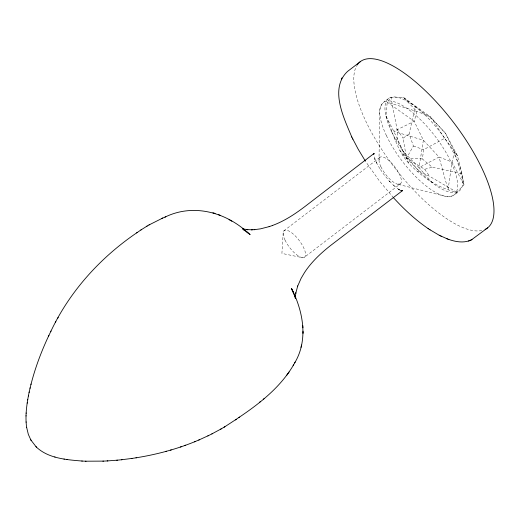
<?xml version="1.0" encoding="UTF-8"?>
<svg xmlns="http://www.w3.org/2000/svg" width="520" height="520" viewBox="0 0 520 520"><rect width="100%" height="100%" fill="white"/><g stroke="black" fill="none" stroke-linecap="round" stroke-linejoin="round"><path stroke-width="0.39" stroke-dasharray="2.6 1.95" d="M403.078 156.072L403.104 151.307L393.803 131.352L385.912 115.876L387.238 102.174L390.969 97.39L403.15 97.201L429.871 116.428L445.523 133.282L457.425 155.636L461.884 173.745L463.996 184.815L456.833 192.225C438.029 188.156 421.85 176.93 408.714 163.202C396.688 149.981 392.743 131.898 385.912 115.876M461.884 173.745L432.224 167.2L422.357 158.938L423.696 149.63L444.691 138.314L457.425 155.636L454.682 152.159L445.523 133.282L429.871 116.428L416.904 111.481L387.238 102.174L414.206 121.323L423.371 140.205L439.017 157.053L451.99 162L463.996 184.815L454.682 152.159L451.99 162L448.084 189.787L439.017 157.053L419.01 167.642L403.104 151.307M408.714 163.202L406.51 158.106L413.406 146.055L409.13 133.946L415.311 106.684L403.15 97.201L416.904 111.481L414.206 121.323L393.803 131.352L423.371 140.205L419.01 167.642L432.484 182.93M388.843 98.416C383.754 101.153 379.171 105.892 379.769 112.08L379.002 159.887L380.01 157.294L284.141 230.62L283.212 232.375L281.911 253.416L302.25 257.634L304.298 257.355L400.166 184.022L397.26 184.1L444.606 196.131C449.988 197.925 455.286 195.091 458.952 191.197M456.833 192.225L429.715 176.358L419.036 171.067L406.51 158.106L403.078 138.19L409.13 133.946M417.644 171.75L419.036 171.067M399.763 150.319L406.51 158.106L424.684 169.299L432.224 167.2M422.357 158.938L406.51 158.106L397.429 139.958L397.053 129.337L390.969 97.39M413.406 146.055L423.696 149.63M400.29 190.268L398.216 189.131L400.556 190.398L398.619 189.371M394.55 138.502L397.429 139.958M399.185 189.709L393.601 185.419L394.817 186.498L389.116 180.869M415.311 106.684L432.224 119.347L444.691 138.314M389.63 181.422L390.026 181.857L384.196 174.915L379.49 168.149M393.569 197.821L379.503 181.083L365.872 161.883M424.684 169.299L429.715 176.358M397.053 129.337L403.078 138.19M379.788 168.617L375.895 161.649L376.63 163.131L373.822 155.513M481.8 230.522A104.676 37.135 52.6 0 1 393.588 166.303A104.676 37.135 52.6 0 1 356.831 65.591M375.024 159.647L374.615 158.594L375.024 159.647M285.031 240.091A16.75 5.941 52.6 0 0 304.414 257.283A16.75 5.941 52.6 0 0 293.586 234.338A16.75 5.941 52.6 0 0 285.031 240.091M380.9 166.758A16.75 5.941 52.6 0 0 400.283 183.95A16.75 5.941 52.6 0 0 389.46 161.012A16.75 5.941 52.6 0 0 380.9 166.758M386.38 135.531A58.149 20.631 52.6 0 0 453.681 195.221A58.149 20.631 52.6 0 0 416.084 115.564A58.149 20.631 52.6 0 0 386.38 135.531M391.56 131.566A58.149 20.631 52.6 0 0 458.861 191.256A58.149 20.631 52.6 0 0 421.272 111.599A58.149 20.631 52.6 0 0 391.56 131.566"/><path stroke-width="0.78" d="M294.71 362.863C308.581 339.781 303.089 311.142 291.499 288.405L293.15 292.097M28.463 395.544C26.52 406.055 25.096 416.91 26.676 427.57M303.03 333.482L303.043 332.417M303.043 332.241L303.056 331.188M26.026 416.007L26.046 415.649M26.143 413.341L26.156 412.958M373.796 154.167L373.874 153.608M27.17 403.163L27.241 402.74M27.684 399.887L27.755 399.432M29.088 392.47C33.345 372.723 40.3 353.626 48.906 335.381M28.372 396.006L29.191 391.976M30.011 388.31L30.134 387.81M30.94 384.534L31.07 384.013M300.989 347.341L301.223 346.411M301.327 345.963L301.561 345.046M373.796 154.193L374.147 153.381L308.757 203.593C296.797 212.881 285.792 220.532 272.422 225.511M360.64 61.419L347.529 71.442C329.141 88.855 344.019 118.209 351.878 137.228M50.674 331.721C69.68 291.304 100.503 257.361 137.358 232.408M48.581 336.05L51.005 331.032M341.296 79.267L341.536 78.767M341.731 78.364L341.972 77.864M55.452 322.419L55.835 321.731M57.785 318.175L58.175 317.467M224.107 427.193C250.179 410.365 277.517 392.275 293.572 364.897M293.131 365.697L295.146 362.076M286.618 375.414L289.088 372.001M259.538 402.291L260.253 401.719M263.289 399.288L264.004 398.723M487.591 227.877L471.562 239.766M140.894 229.983L147.192 226.005M235.56 419.952L236.308 419.438M238.953 417.612L239.707 417.099M136.611 232.921L141.642 229.469M148.98 224.958L162.767 218.036M211.848 433.927L221.156 428.903M146.412 226.467L149.76 224.504M220.383 429.357L224.887 426.731M469.372 240.714L471.185 239.947M470.737 240.181L472.01 239.538M198.75 440.057L208.637 435.526M207.844 435.923L212.647 433.531M164.99 217.119C193.252 203.197 225.849 212.264 248.06 232.882M135.987 457.821C156.267 454.578 176.267 449.293 195.286 441.506M194.487 441.838L199.563 439.712M161.935 218.387L165.815 216.769M448.279 239.258C454.825 241.586 462.189 243.074 468.969 240.858M269.106 226.661L272.662 225.433M468.475 241.026L469.872 240.546M180.414 447.038L181.214 446.758M184.899 445.478L185.712 445.198M269.36 226.577L260.429 228.865L254.098 229.691L254.462 229.651M170.456 450.138L171.262 449.911M165.815 451.451L166.602 451.23M121.323 459.778L131.995 458.425M131.294 458.536L136.715 457.71M401.609 190.775L402.591 190.678L401.31 190.625L402.5 190.613L331.195 245.037C321.575 252.506 311.389 261.892 304.454 272.662L301.119 278.311L297.596 286.299L297.719 285.948L295.646 293.722L295.815 292.793L295.315 298.415L295.276 297.115M107.211 460.935L117.416 460.168M116.766 460.232L121.999 459.706M251.4 229.808L254.839 229.632M85.52 461.201L103.48 461.116M102.888 461.149L107.835 460.902M251.797 229.788L252.2 229.788L246.838 229.613L247.786 229.717L242.294 228.768L242.911 228.969M36.367 447.083C48.49 458.504 66.553 459.751 82.264 461.058M81.77 461.038L86.041 461.227M63.967 459.062L64.363 459.128M66.924 459.543L67.347 459.615M212.908 212.791L213.961 213.115M214.065 213.142L215.105 213.46M54.724 456.937L55.061 457.041M429.611 229.561L439.225 235.255L447.512 238.972M446.914 238.758L448.884 239.48M218.335 214.597L220.461 215.436M439.225 235.255L439.777 235.534M440.687 235.989L441.246 236.275M229.041 219.609L230.185 220.272M230.75 220.591L231.855 221.234M245.096 230.678L243.62 229.73L250.139 234.578L246.994 231.992M393.569 197.821C404.105 209.313 415.578 220.064 428.512 228.826M428.051 228.52L430.085 229.879M242.405 228.378L244.744 230.185M30.947 440.096L36.14 446.849M35.952 446.667L36.582 447.291M365.437 161.213L358.137 149.123L351.696 136.851M26.618 427.258L28.34 434.401L30.797 439.829M30.648 439.562L31.077 440.323M352.671 138.827L352.846 139.185M292.519 290.713L291.974 289.517L294.209 294.97M294.574 296.036L294.918 297.089L294.561 295.964M26.091 421.889L26.117 422.227M302.783 325.507L302.952 327.795M357.207 65A104.676 37.135 52.6 0 1 451.932 120.348A104.676 37.135 52.6 0 1 485.095 229.411"/></g></svg>
